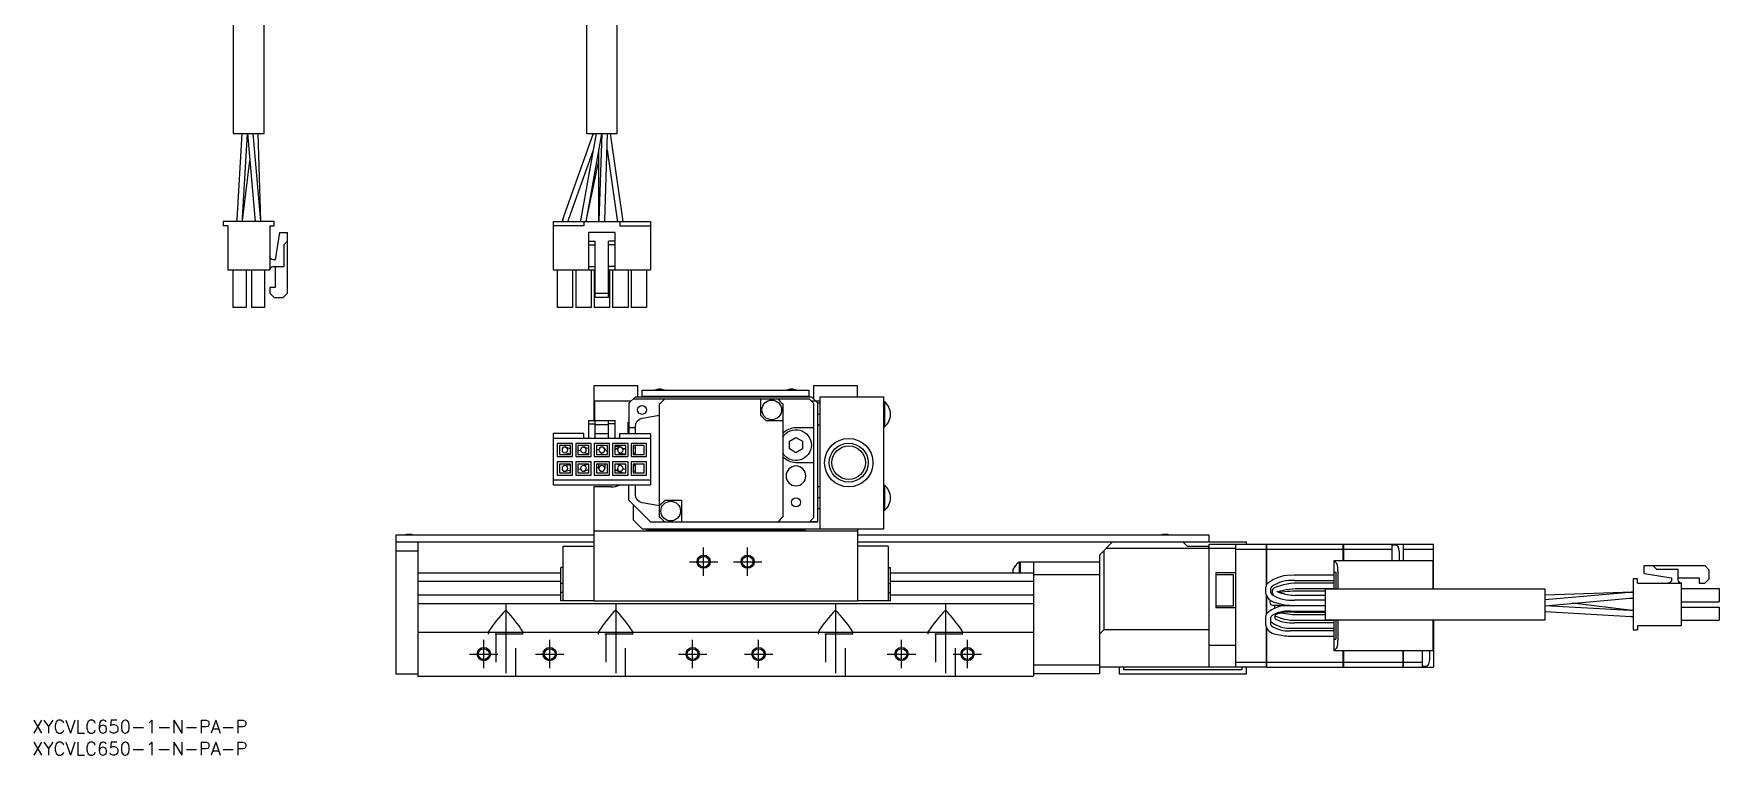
# Model space of a CAD drawing. Extents: x -2 to 784, y -8 to 476.
# Drawn here: x 0.4 to 383.7, y -8 to 156 of the extents above; entities that cross this region are included whole.
import ezdxf

# ---------------------------------------------------------------- set-up
doc = ezdxf.new("R2010")
doc.units = 0
doc.header["$LTSCALE"] = 0.5
doc.linetypes.add('CENTER', pattern=[50.8, 31.75, -6.35, 6.35, -6.35])
doc.linetypes.add('DASHED', pattern=[19.05, 12.7, -6.35])
for name, color, linetype in [('MSM_CENTER', 1, 'CENTER'), ('MSM_CONTINUOUS', 7, 'CONTINUOUS'), ('MSM_DASHED', 4, 'DASHED'), ('MSM_NARROW', 5, 'CONTINUOUS'), ('MSM_PART_NUMBER', 7, 'CONTINUOUS')]:
    doc.layers.add(name, color=color, linetype=linetype)
doc.styles.get("Standard").update_dxf_attribs({"font": 'txt.shx', "height": 3, "bigfont": 'bigfont.shx'})

msp = doc.modelspace()

# ---------------------------------------------------------------- linework, layer by layer
at = {"layer": 'MSM_CENTER'}
for p, q in [((152.75, 32.77), (152.75, 39.23)), ((162.75, 32.77), (162.75, 39.23)), ((149.52, 36), (155.98, 36)), ((159.52, 36), (165.98, 36)), ((107.75, 26.5), (107.75, 8)), ((132.75, 26.5), (132.75, 8)), ((182.75, 26.5), (182.75, 8)), ((207.75, 26.5), (207.75, 8)), ((102.75, 11.77), (102.75, 18.23)), ((117.75, 11.77), (117.75, 18.23)), ((150.25, 11.77), (150.25, 18.23)), ((165.25, 11.77), (165.25, 18.23)), ((197.75, 11.77), (197.75, 18.23)), ((212.75, 11.77), (212.75, 18.23)), ((99.52, 15), (105.98, 15)), ((114.52, 15), (120.98, 15)), ((147.02, 15), (153.48, 15)), ((162.02, 15), (168.48, 15)), ((194.52, 15), (200.98, 15)), ((209.52, 15), (215.98, 15))]:
    msp.add_line(p, q, dxfattribs=at)
at = {"layer": 'MSM_CONTINUOUS'}
for p, q in [((45.77, 183.35), (45.77, 133.35)), ((52.77, 133.35), (52.77, 183.35)), ((126.1, 183.35), (126.1, 133.35)), ((133.1, 133.35), (133.1, 183.35)), ((45.77, 133.35), (52.77, 133.35)), ((47.7, 133.35), (46.57, 113.77)), ((47.9, 114.14), (49, 133.35)), ((49, 133.33), (50.68, 114.13)), ((51.98, 114.24), (50.3, 133.35)), ((52.05, 113.49), (51.4, 133.35)), ((127.61, 133.35), (120.88, 114.39)), ((128.29, 133.35), (124.84, 113.91)), ((126.1, 133.35), (133.1, 133.35)), ((126.12, 113.68), (129.6, 133.28)), ((129.6, 133.35), (128.95, 113.49)), ((130.25, 113.45), (130.9, 133.35)), ((134.39, 113.83), (131.55, 133.35)), ((47.88, 113.58), (49.54, 127.13)), ((122.1, 113.96), (127.59, 129.41)), ((126.14, 113.75), (128.95, 127.1)), ((128.95, 113.35), (128.95, 129.63)), ((130.78, 129.65), (133.09, 113.67)), ((43.5, 113.35), (43.5, 112.35)), ((55.1, 113.35), (43.5, 113.35)), ((44.5, 112.35), (43.5, 112.35)), ((44.5, 112.35), (44.5, 102.35)), ((46.6, 114.21), (46.56, 113.35)), ((46.58, 113.92), (46.56, 113.35)), ((46.57, 113.77), (46.56, 113.35)), ((47.86, 113.35), (47.9, 114.14)), ((50.68, 114.13), (50.73, 113.35)), ((52.03, 113.35), (51.98, 114.24)), ((52.05, 113.35), (52.04, 113.81)), ((52.05, 113.35), (52.05, 113.49)), ((54.1, 112.35), (54.1, 102.35)), ((54.1, 112.35), (55.1, 112.35)), ((55.1, 112.35), (55.1, 113.35)), ((118.5, 113.35), (140.7, 113.35)), ((118.5, 113.35), (118.5, 102.35)), ((125.5, 112.35), (118.5, 112.35)), ((120.88, 114.39), (120.61, 113.35)), ((120.88, 114.4), (120.62, 113.35)), ((121.94, 113.35), (122.11, 113.97)), ((124.84, 113.91), (124.77, 113.35)), ((125.5, 113.35), (125.5, 112.35)), ((126.07, 113.35), (126.12, 113.68)), ((126.08, 113.35), (126.14, 113.75)), ((128.95, 113.49), (128.95, 113.35)), ((130.25, 113.35), (130.25, 113.45)), ((133.09, 113.67), (133.13, 113.35)), ((133.7, 113.35), (133.7, 112.35)), ((133.7, 112.35), (140.7, 112.35)), ((134.43, 113.35), (134.38, 113.86)), ((140.7, 113.35), (140.7, 102.35)), ((56.3, 110.85), (55.3, 104.6)), ((56.3, 110.85), (58.1, 110.85)), ((58.1, 108.85), (57.3, 108.05)), ((57.3, 108.05), (57.3, 103.1)), ((58.1, 97.05), (58.1, 110.85)), ((132.6, 110.85), (126.6, 110.85)), ((126.6, 110.85), (126.6, 102.35)), ((126.6, 108.85), (128.1, 108.85)), ((126.6, 108.05), (128.1, 108.05)), ((128.1, 96.05), (128.1, 108.85)), ((131.1, 96.05), (131.1, 108.85)), ((132.6, 108.85), (131.1, 108.85)), ((132.6, 108.05), (131.1, 108.05)), ((132.6, 102.35), (132.6, 110.85)), ((55.3, 104.6), (54.85, 104.6)), ((44.5, 102.35), (54.1, 102.35)), ((45.7, 102.35), (45.7, 93.75)), ((48.7, 102.35), (48.7, 93.75)), ((49.9, 102.35), (49.9, 93.75)), ((52.9, 102.35), (52.9, 93.75)), ((54.85, 103.1), (57.3, 103.1)), ((55.3, 103.1), (55.3, 98.35)), ((118.5, 102.35), (128.1, 102.35)), ((119.45, 102.35), (119.45, 93.75)), ((122.95, 102.35), (122.95, 93.75)), ((123.65, 102.35), (123.65, 93.75)), ((126.6, 103.1), (128.1, 103.1)), ((127.15, 102.35), (127.15, 93.75)), ((127.85, 102.35), (127.85, 93.75)), ((132.6, 103.1), (131.1, 103.1)), ((131.1, 102.35), (140.7, 102.35)), ((131.35, 102.35), (131.35, 93.75)), ((132.05, 102.35), (132.05, 93.75)), ((135.55, 102.35), (135.55, 93.75)), ((136.25, 102.35), (136.25, 93.75)), ((139.75, 102.35), (139.75, 93.75)), ((54.1, 98.35), (54.1, 97.05)), ((55.3, 98.35), (54.1, 98.35)), ((54.1, 97.05), (55.1, 96.05)), ((55.1, 96.05), (57.1, 96.05)), ((57.1, 96.05), (58.1, 97.05)), ((128.1, 97.05), (131.1, 97.05)), ((131.1, 96.05), (128.1, 96.05)), ((48.7, 93.75), (45.7, 93.75)), ((52.9, 93.75), (49.9, 93.75)), ((122.95, 93.75), (119.45, 93.75)), ((127.15, 93.75), (123.65, 93.75)), ((131.35, 93.75), (127.85, 93.75)), ((135.55, 93.75), (132.05, 93.75)), ((139.75, 93.75), (136.25, 93.75)), ((127.75, 76), (127.75, 68.1)), ((137.75, 76), (127.75, 76)), ((137.25, 73.5), (135.75, 72)), ((136.75, 73), (143.85, 73)), ((137.25, 73.5), (177.25, 73.5)), ((137.75, 73.5), (137.75, 76)), ((138.75, 73.5), (138.75, 75)), ((138.75, 75), (176.75, 75)), ((138.75, 73.6), (176.75, 73.6)), ((143.9, 73), (169.59, 73)), ((165.75, 69.25), (165.75, 73)), ((169.64, 73), (176.75, 73)), ((176.75, 73.5), (176.75, 75)), ((177.75, 72), (176.75, 73)), ((178.75, 72), (177.25, 73.5)), ((187.75, 76), (177.75, 76)), ((177.75, 76), (177.75, 73)), ((179.25, 73.5), (193.75, 73.5)), ((179.25, 43.5), (179.25, 73.5)), ((187.75, 73.5), (187.75, 76)), ((193.75, 43.5), (193.75, 73.5)), ((127.95, 72.5), (127.95, 68.1)), ((136.25, 72.5), (127.95, 72.5)), ((135.75, 72), (135.75, 65.1)), ((138.74, 68.59), (142.75, 69.3)), ((142.75, 46.15), (142.75, 71.85)), ((170.75, 71.85), (170.75, 46.16)), ((179.25, 72.5), (177.25, 72.5)), ((177.75, 72), (177.75, 46)), ((178.75, 45), (178.75, 72)), ((179.25, 72), (178.75, 72)), ((179.25, 69.5), (178.75, 69.5)), ((193.91, 72.35), (193.75, 72.35)), ((193.91, 72.35), (193.91, 66.65)), ((126.6, 68.1), (126.6, 64.1)), ((126.6, 68.1), (132.6, 68.1)), ((126.6, 67.3), (128.1, 67.3)), ((128.1, 64.1), (128.1, 68.1)), ((131.1, 67.1), (128.1, 67.1)), ((131.1, 64.1), (131.1, 68.1)), ((132.6, 67.3), (131.1, 67.3)), ((132.6, 64.1), (132.6, 68.1)), ((135.55, 65.1), (135.55, 67.7)), ((135.55, 67.7), (135.75, 67.7)), ((135.75, 66.5), (137.25, 66.5)), ((137.25, 65.1), (137.25, 66.82)), ((170.75, 68), (167, 68)), ((173.75, 66.5), (177.75, 66.5)), ((179.25, 67), (178.75, 67)), ((193.75, 66.65), (193.91, 66.65)), ((125.5, 65.1), (118.5, 65.1)), ((118.5, 65.1), (118.5, 53.5)), ((118.5, 64.1), (140.7, 64.1)), ((122.95, 62.9), (119.45, 62.9)), ((119.45, 62.9), (119.45, 59.9)), ((122.45, 62.4), (119.95, 62.4)), ((119.95, 62.4), (119.95, 60.4)), ((121.35, 62.03), (122.45, 61.76)), ((122.45, 60.4), (122.45, 62.4)), ((122.95, 59.9), (122.95, 62.9)), ((127.15, 62.9), (123.65, 62.9)), ((123.65, 62.9), (123.65, 59.9)), ((126.65, 62.4), (124.15, 62.4)), ((124.15, 62.4), (124.15, 60.4)), ((124.78, 61.19), (124.15, 61.34)), ((125.5, 64.1), (125.5, 65.1)), ((125.52, 62.04), (126.65, 61.83)), ((126.65, 60.4), (126.65, 62.4)), ((127.15, 59.9), (127.15, 62.9)), ((131.35, 62.9), (127.85, 62.9)), ((127.85, 62.9), (127.85, 59.9)), ((128.1, 65.1), (131.1, 65.1)), ((130.85, 62.4), (128.35, 62.4)), ((128.35, 62.4), (128.35, 60.4)), ((128.95, 61.41), (128.35, 61.52)), ((130.77, 61.14), (130.06, 61.86)), ((130.85, 60.4), (130.85, 62.4)), ((131.35, 59.9), (131.35, 62.9)), ((135.55, 62.9), (132.05, 62.9)), ((132.05, 62.9), (132.05, 59.9)), ((135.05, 62.4), (132.55, 62.4)), ((132.55, 62.4), (132.55, 60.4)), ((132.55, 62.14), (133.73, 62.4)), ((133.46, 61.96), (132.55, 61.41)), ((132.55, 61.54), (132.81, 61.56)), ((132.73, 62.18), (133.24, 62.4)), ((133.7, 65.1), (140.7, 65.1)), ((133.7, 64.1), (133.7, 65.1)), ((134.38, 61.7), (135.05, 61.75)), ((135.05, 60.4), (135.05, 62.4)), ((135.55, 59.9), (135.55, 62.9)), ((139.75, 62.9), (136.25, 62.9)), ((136.25, 62.9), (136.25, 59.9)), ((139.25, 62.4), (136.75, 62.4)), ((136.75, 62.4), (136.75, 60.4)), ((136.75, 61.89), (137.25, 61.94)), ((137.25, 60.4), (137.25, 62.4)), ((139.25, 60.4), (139.25, 62.4)), ((139.75, 59.9), (139.75, 62.9)), ((140.7, 65.1), (140.7, 53.5)), ((172.25, 63.37), (173.75, 64.23)), ((172.25, 61.63), (172.25, 63.37)), ((173.75, 60.77), (172.25, 61.63)), ((173.75, 64.23), (175.25, 63.37)), ((175.25, 61.63), (173.75, 60.77)), ((175.25, 63.37), (175.25, 61.63)), ((119.45, 59.9), (122.95, 59.9)), ((119.45, 58.7), (119.45, 55.7)), ((122.95, 58.7), (119.45, 58.7)), ((119.95, 60.4), (122.45, 60.4)), ((122.45, 58.2), (119.95, 58.2)), ((119.95, 58.2), (119.95, 56.2)), ((122.45, 60.42), (121.04, 60.77)), ((121.09, 57.84), (122.45, 58.06)), ((122.45, 56.2), (122.45, 58.2)), ((122.95, 55.7), (122.95, 58.7)), ((123.65, 59.9), (127.15, 59.9)), ((127.15, 58.7), (123.65, 58.7)), ((123.65, 58.7), (123.65, 55.7)), ((124.15, 60.4), (126.65, 60.4)), ((126.65, 58.2), (124.15, 58.2)), ((124.15, 58.2), (124.15, 56.2)), ((125.23, 57.83), (126.59, 58.2)), ((126.65, 60.51), (125.28, 60.76)), ((126.65, 56.2), (126.65, 58.2)), ((127.15, 55.7), (127.15, 58.7)), ((127.85, 59.9), (131.35, 59.9)), ((131.35, 58.7), (127.85, 58.7)), ((127.85, 58.7), (127.85, 55.7)), ((128.35, 60.4), (130.85, 60.4)), ((130.85, 58.2), (128.35, 58.2)), ((128.35, 58.2), (128.35, 56.2)), ((128.95, 57.2), (128.95, 58.2)), ((129.14, 60.94), (129.67, 60.4)), ((130.25, 58.2), (130.25, 57.2)), ((130.85, 56.2), (130.85, 58.2)), ((131.35, 55.7), (131.35, 58.7)), ((132.05, 59.9), (135.55, 59.9)), ((135.55, 58.7), (132.05, 58.7)), ((132.05, 58.7), (132.05, 55.7)), ((132.55, 60.4), (135.05, 60.4)), ((132.55, 58.2), (132.55, 56.2)), ((135.05, 58.2), (132.55, 58.2)), ((134.04, 57.81), (133.04, 58.2)), ((133.4, 60.4), (134.13, 60.85)), ((135.05, 60.55), (133.41, 60.41)), ((134.86, 58.2), (135.05, 58.17)), ((135.05, 56.2), (135.05, 58.2)), ((135.55, 55.7), (135.55, 58.7)), ((136.25, 59.9), (139.75, 59.9)), ((139.75, 58.7), (136.25, 58.7)), ((136.25, 58.7), (136.25, 55.7)), ((137.25, 60.73), (136.75, 60.69)), ((136.75, 60.4), (139.25, 60.4)), ((139.25, 58.2), (136.75, 58.2)), ((136.75, 58.2), (136.75, 56.2)), ((136.75, 58.2), (137.25, 58.12)), ((137.25, 57.74), (136.75, 57.84)), ((136.87, 60.4), (137.25, 60.41)), ((137.25, 56.2), (137.25, 58.2)), ((139.25, 56.2), (139.25, 58.2)), ((139.75, 55.7), (139.75, 58.7)), ((177.75, 58.5), (173.75, 58.5)), ((140.7, 54.5), (118.5, 54.5)), ((119.45, 55.7), (122.95, 55.7)), ((119.95, 56.2), (122.45, 56.2)), ((122.45, 56.75), (121.3, 56.56)), ((123.65, 55.7), (127.15, 55.7)), ((124.15, 57.02), (124.75, 57.12)), ((124.15, 56.2), (126.65, 56.2)), ((126.65, 56.87), (125.57, 56.57)), ((127.85, 55.7), (131.35, 55.7)), ((128.35, 57.33), (128.95, 57.5)), ((128.35, 56.2), (130.85, 56.2)), ((132.05, 55.7), (135.55, 55.7)), ((132.55, 57), (133.56, 56.6)), ((134.33, 56.2), (132.55, 56.77)), ((132.55, 56.2), (135.05, 56.2)), ((135.05, 56.94), (134.43, 57.06)), ((136.25, 55.7), (139.75, 55.7)), ((137.25, 56.52), (136.75, 56.62)), ((136.75, 56.2), (139.25, 56.2)), ((118.5, 53.5), (140.7, 53.5)), ((127.75, 53), (127.75, 27)), ((131.65, 53), (127.75, 53)), ((135.75, 50), (135.75, 53.5)), ((135.75, 50), (140.75, 45)), ((137.25, 51.18), (137.25, 53.5)), ((144, 50), (147.75, 50)), ((147.75, 50), (147.75, 45)), ((179.25, 53), (178.75, 53)), ((179.25, 50.5), (178.75, 50.5)), ((193.91, 53.35), (193.75, 53.35)), ((193.91, 53.35), (193.91, 47.65)), ((136.75, 49), (136.75, 45.5)), ((142.75, 48.7), (138.74, 49.41)), ((179.25, 48), (178.75, 48)), ((193.75, 47.65), (193.91, 47.65)), ((127.75, 43), (187.75, 43)), ((136.75, 45.5), (138.75, 43.5)), ((138.75, 43.5), (193.75, 43.5)), ((139.75, 43), (139.75, 43.3)), ((139.75, 43.3), (175.75, 43.3)), ((143.86, 45), (140.75, 45)), ((169.59, 45), (143.9, 45)), ((178.75, 45), (169.63, 45)), ((175.75, 43.3), (175.75, 43)), ((176.75, 45), (177.75, 46)), ((176.85, 45.1), (178.75, 45.1)), ((187.75, 43.5), (187.75, 27)), ((127.75, 42), (82.75, 42)), ((82.75, 42), (82.75, 40.6)), ((82.75, 40.6), (82.85, 40.5)), ((82.75, 40.5), (127.75, 40.5)), ((82.75, 40.5), (82.75, 10.5)), ((82.75, 38.5), (87.75, 38.5)), ((87.75, 40.5), (87.75, 10)), ((120.75, 39.5), (127.75, 39.5)), ((120.75, 39.5), (120.75, 27.1)), ((267.75, 42), (187.75, 42)), ((187.75, 40.5), (276.25, 40.5)), ((194.75, 39.5), (187.75, 39.5)), ((194.75, 39.5), (194.75, 27.1)), ((242.75, 37.5), (245.75, 40.5)), ((243.75, 38.5), (243.75, 20.5)), ((267.65, 39), (244.25, 39)), ((261.75, 40.5), (262.75, 39.5)), ((262.75, 39.5), (267.75, 39.5)), ((267.65, 40.5), (267.75, 40.6)), ((267.66, 39.01), (267.65, 39)), ((267.65, 39), (267.65, 20.5)), ((267.66, 39.01), (267.66, 39.5)), ((267.66, 39.01), (267.75, 38.97)), ((267.75, 40.6), (267.75, 42)), ((267.75, 40), (280.74, 40)), ((267.75, 12), (267.75, 40)), ((273.75, 39), (267.75, 39)), ((273.75, 40), (273.75, 12)), ((273.75, 38.85), (280.74, 38.85)), ((276.25, 40), (276.25, 40.5)), ((280.74, 30.71), (280.74, 40)), ((280.75, 40), (298.24, 40)), ((280.75, 40), (280.75, 30.73)), ((280.75, 38.85), (298.24, 38.85)), ((298.24, 36.3), (298.24, 40)), ((298.25, 40), (298.25, 36.3)), ((298.25, 40), (311.85, 40)), ((298.25, 38.85), (309.35, 38.85)), ((309.35, 36.3), (309.35, 40)), ((310.33, 39.66), (309.57, 39.73)), ((311.86, 40), (311.86, 36.3)), ((311.86, 40), (318.75, 40)), ((311.86, 38.85), (318.75, 38.85)), ((318.75, 29.77), (318.75, 40)), ((120.25, 27.1), (120.25, 34.7)), ((120.75, 34.7), (120.25, 34.7)), ((194.75, 34.7), (195.25, 34.7)), ((195.25, 27.1), (195.25, 34.7)), ((224.55, 35.86), (224.55, 33.5)), ((224.75, 35.86), (224.55, 35.86)), ((224.75, 36), (224.75, 33.5)), ((224.75, 36), (242.75, 36)), ((227.75, 36), (227.75, 10)), ((242.75, 37.5), (242.75, 10.5)), ((296.15, 36.3), (318.65, 36.3)), ((296.15, 29.77), (296.15, 36.3)), ((296.15, 36.19), (296.75, 35.59)), ((318.65, 29.77), (318.65, 36.3)), ((366.65, 33.3), (366.65, 35.1)), ((366.65, 35.1), (380.45, 35.1)), ((368.65, 35.1), (369.45, 34.3)), ((381.45, 34.1), (380.45, 35.1)), ((87.75, 33.5), (120.25, 33.5)), ((87.75, 31.54), (120.25, 31.54)), ((120.75, 31.03), (120.25, 31.03)), ((194.75, 31.03), (195.25, 31.03)), ((195.25, 33.5), (227.75, 33.5)), ((195.25, 31.54), (227.75, 31.54)), ((223.1, 34.21), (223.1, 33.5)), ((242.75, 33), (227.75, 33)), ((269.25, 33.5), (269.25, 25.5)), ((273.75, 33.5), (269.25, 33.5)), ((273.25, 33), (269.25, 33)), ((273.25, 26), (273.25, 33)), ((296.15, 32.9), (287.15, 32.9)), ((287.15, 31.7), (296.15, 31.7)), ((296.15, 31.1), (288.63, 31.1)), ((296.15, 33.6), (296.54, 33.6)), ((296.54, 33.6), (296.54, 29.77)), ((297.01, 33.82), (297.01, 29.77)), ((365.15, 32.1), (364.15, 32.1)), ((364.15, 32.1), (364.15, 20.5)), ((365.15, 31.1), (365.15, 32.1)), ((365.15, 31.1), (375.15, 31.1)), ((366.65, 33.3), (372.9, 32.3)), ((369.45, 34.3), (374.4, 34.3)), ((372.9, 32.3), (372.9, 31.85)), ((374.4, 31.85), (374.4, 34.3)), ((374.4, 32.3), (379.15, 32.3)), ((375.15, 21.5), (375.15, 31.1)), ((379.15, 32.3), (379.15, 31.1)), ((379.15, 31.1), (380.45, 31.1)), ((380.45, 31.1), (381.45, 32.1)), ((381.45, 32.1), (381.45, 34.1)), ((87.75, 28.46), (120.25, 28.46)), ((120.75, 28.97), (120.25, 28.97)), ((127.75, 27.1), (120.25, 27.1)), ((187.75, 27), (127.75, 27)), ((195.25, 27.1), (187.75, 27.1)), ((194.75, 28.97), (195.25, 28.97)), ((195.25, 28.46), (227.75, 28.46)), ((280.55, 29.95), (280.55, 29)), ((280.74, 24.1), (280.74, 28.35)), ((280.75, 28.32), (280.75, 24.12)), ((281.58, 26.99), (281.55, 26.79)), ((281.71, 27.17), (281.58, 26.99)), ((281.75, 28.98), (281.75, 29.95)), ((282.07, 28.96), (282.08, 28.92)), ((282.08, 28.92), (282.16, 28.72)), ((283.27, 29.17), (283.21, 29.33)), ((294.15, 27.25), (287.15, 27.25)), ((294.15, 29.3), (288.61, 29.3)), ((288.63, 29.9), (296.15, 29.9)), ((288.73, 28.35), (288.69, 28.35)), ((294.15, 28.35), (288.7, 28.35)), ((294.15, 22.77), (294.15, 29.77)), ((344.15, 29.77), (294.15, 29.77)), ((344.15, 22.77), (344.15, 29.77)), ((364.01, 29.05), (344.15, 28.4)), ((363.26, 28.98), (344.15, 27.3)), ((344.17, 26), (363.37, 27.68)), ((364.15, 29.03), (363.26, 28.98)), ((363.37, 27.68), (364.15, 27.73)), ((364.15, 29.05), (363.69, 29.04)), ((364.15, 29.05), (364.01, 29.05)), ((375.15, 29.9), (383.75, 29.9)), ((375.15, 26.9), (383.75, 26.9)), ((383.75, 29.9), (383.75, 26.9)), ((87.75, 26.5), (227.75, 26.5)), ((269.25, 26), (273.25, 26)), ((273.75, 25.5), (269.25, 25.5)), ((280.55, 23.4), (280.55, 21.65)), ((281.75, 21.65), (281.75, 23.4)), ((282.55, 26.13), (282.55, 26.08)), ((282.55, 26.08), (282.55, 25.67)), ((282.55, 25.67), (282.55, 25.64)), ((282.55, 25.64), (282.6, 25.41)), ((282.75, 23.06), (282.75, 23.79)), ((285.09, 24.57), (287.15, 24.5)), ((294.15, 25.95), (286.15, 25.95)), ((286.15, 24.75), (294.15, 24.75)), ((287.15, 26.05), (294.15, 26.05)), ((287.15, 24.5), (294.15, 24.5)), ((294.15, 23.9), (288.15, 23.9)), ((363.36, 24.9), (344.15, 26)), ((344.15, 24.7), (363.73, 23.57)), ((363.92, 24.88), (350.37, 26.54)), ((363.29, 23.6), (364.15, 23.56)), ((364.15, 24.86), (363.36, 24.9)), ((363.58, 23.58), (364.15, 23.56)), ((363.73, 23.57), (364.15, 23.56)), ((375.15, 25.7), (383.75, 25.7)), ((383.75, 25.7), (383.75, 22.7)), ((87.75, 20), (227.75, 20)), ((104.01, 20), (103.85, 20.13)), ((111.49, 20), (111.65, 20.13)), ((129.01, 20), (128.85, 20.13)), ((136.49, 20), (136.65, 20.13)), ((179.01, 20), (178.85, 20.13)), ((186.49, 20), (186.65, 20.13)), ((204.01, 20), (203.85, 20.13)), ((211.49, 20), (211.65, 20.13)), ((242.75, 19.5), (243.75, 20.5)), ((267.65, 20.5), (243.75, 20.5)), ((267.65, 20.5), (267.66, 20.49)), ((267.66, 20.49), (267.75, 20.53)), ((267.66, 20.49), (267.66, 12.01)), ((280.74, 12), (280.74, 21.05)), ((280.75, 21.03), (280.75, 12)), ((296.15, 20.3), (286.15, 20.3)), ((296.15, 22.1), (287.15, 22.1)), ((287.15, 20.9), (296.15, 20.9)), ((288.15, 22.7), (296.15, 22.7)), ((294.15, 22.77), (344.15, 22.77)), ((296.15, 15.7), (296.15, 22.77)), ((296.54, 22.77), (296.54, 18.4)), ((297.01, 22.77), (297.01, 18.18)), ((318.65, 15.7), (318.65, 22.77)), ((318.75, 22.77), (318.75, 12)), ((364.15, 20.5), (365.15, 20.5)), ((365.15, 21.5), (375.15, 21.5)), ((365.15, 21.5), (365.15, 20.5)), ((375.15, 22.7), (383.75, 22.7)), ((267.75, 17), (273.75, 17)), ((286.15, 19.1), (296.15, 19.1)), ((296.15, 18.4), (296.54, 18.4)), ((296.75, 16.41), (296.15, 15.81)), ((318.65, 15.7), (296.15, 15.7)), ((298.24, 12), (298.24, 15.7)), ((298.25, 15.7), (298.25, 12)), ((311.85, 12), (311.85, 15.7)), ((311.86, 15.7), (311.86, 12)), ((316.25, 12), (316.25, 15.7)), ((318.65, 15.75), (318.75, 15.75)), ((242.75, 12.5), (227.75, 12.5)), ((267.65, 12), (242.75, 12)), ((247.25, 12), (247.25, 10.5)), ((248.25, 12), (248.25, 11.5)), ((267.66, 12.01), (267.65, 12)), ((267.75, 12.1), (267.66, 12.01)), ((280.74, 12), (267.75, 12)), ((273.75, 13.15), (280.74, 13.15)), ((275.25, 11.5), (275.25, 12)), ((276.25, 10.5), (276.25, 12)), ((280.75, 13.15), (298.24, 13.15)), ((280.75, 12), (298.24, 12)), ((298.25, 13.15), (311.85, 13.15)), ((298.25, 12), (311.85, 12)), ((311.86, 13.15), (316.25, 13.15)), ((311.86, 12), (318.75, 12)), ((316.46, 12.27), (317.22, 12.34)), ((82.75, 10.5), (87.75, 10.5)), ((87.75, 10), (227.75, 10)), ((242.75, 10.5), (227.75, 10.5)), ((247.25, 10.5), (276.25, 10.5)), ((248.25, 11.5), (275.25, 11.5))]:
    msp.add_line(p, q, dxfattribs=at)
for centre, radius in [((138.75, 70.5), 1.01), ((168.25, 70.5), 2.23), ((185.75, 58.5), 5.5), ((185.75, 58.5), 4.43), ((185.75, 58.5), 3.82), ((173.75, 49.5), 1.02), ((145.25, 47.5), 2.23), ((152.75, 36), 1.23), ((162.75, 36), 1.23), ((102.75, 15), 1.23), ((117.75, 15), 1.23), ((150.25, 15), 1.23), ((165.25, 15), 1.23), ((197.75, 15), 1.23), ((212.75, 15), 1.23)]:
    msp.add_circle(centre, radius, dxfattribs=at)
at = {"layer": 'MSM_CONTINUOUS', "extrusion": (0, 0, -1)}
for centre, radius in [((-121.2, 61.4), 0.65), ((-125.4, 61.4), 0.65), ((-129.6, 61.4), 0.65), ((-133.8, 61.4), 0.65), ((-121.2, 57.2), 0.65), ((-125.4, 57.2), 0.65), ((-129.6, 57.2), 0.65), ((-133.8, 57.2), 0.65), ((-173.75, 55.5), 2.25)]:
    msp.add_circle(centre, radius, dxfattribs=at)
for centre, radius, start, end in [((-54.85, 105.35), 0.75, 270, 0), ((-54.85, 102.35), 0.75, 0, 90), ((-156.75, 59), 19, 42.5374, 47.4626), ((-156.75, 59), 19, 132.5374, 137.4636), ((-179.79, 82.05), 19, 312.3336, 317.6664), ((-139.05, 66.82), 1.8, 0, 80), ((-173.75, 62.5), 3.5, 30.6608, 329.3392), ((-173.75, 62.5), 4, 41.4096, 90), ((-139.75, 62.5), 3.5, 323.1642, 328.9973), ((-173.75, 62.5), 4, 270, 318.5904), ((-139.05, 51.18), 1.8, 280, 360), ((-156.79, 35.95), 19, 42.3336, 47.6664), ((-156.75, 59), 19, 312.5364, 317.4626), ((-156.75, 59), 19, 222.5364, 227.4636), ((-372.15, 31.85), 0.75, 180, 270), ((-375.15, 31.85), 0.75, 270, 0), ((-287.86, 16.14), 13.78, 70.6907, 93.2092), ((-287.94, 53.62), 25.29, 268.3223, 271.4809), ((-287.72, 39.69), 15.8, 268.4424, 283.4128), ((-286.68, 12.56), 13.5, 84.8625, 92.0051), ((-364.45, 29.2), 4.35, 274.0193, 276.9792)]:
    msp.add_arc(centre, radius, start, end, dxfattribs=at)
at = {"layer": 'MSM_CONTINUOUS'}
for centre, radius, start, end in [((142.74, 72.2), 3, 90, 111.04), ((142.76, 72.2), 3, 69.0034, 90.1444), ((172.74, 72.2), 3, 90, 111.04), ((172.76, 72.2), 3, 69.0034, 90.1444), ((191.55, 69.5), 3.7, 0, 50.3692), ((191.55, 69.5), 3.7, 309.6308, 0), ((131.65, 58), 5, 270, 295.8857), ((191.55, 50.5), 3.7, 0, 50.3692), ((191.55, 50.5), 3.7, 309.6308, 0), ((85.74, 39.2), 3, 89.8556, 111.04), ((85.76, 39.2), 3, 68.96, 90.1444), ((257.74, 39.2), 3, 89.8556, 111.04), ((257.76, 39.2), 3, 68.96, 90.1444), ((309.55, 39.53), 0.2, 85, 180), ((310.29, 39.17), 0.5, 17.6292, 85), ((305.05, 37.5), 6, 348.463, 17.6292), ((226.12, 33.02), 3.25, 118.9402, 158.4426), ((292.51, 34.06), 4.51, 356.9565, 19.8759), ((282.27, 29.92), 1.72, 139.0024, 178.8954), ((286.39, 24.19), 8.74, 85.0197, 128.3235), ((286.4, 24.01), 7.72, 84.4381, 125.6687), ((287.71, 18.4), 12.73, 85.8454, 114.6186), ((283.26, 29.44), 2.75, 189.2724, 261.0568), ((282.37, 29.88), 0.622, 138.9031, 173.0608), ((282.61, 29.19), 0.889, 193.8661, 231.118), ((283.01, 29.21), 0.978, 128.7039, 194.8652), ((286.57, 35.88), 8.65, 238.5524, 273.8561), ((283.28, 29.17), 1.21, 201.8456, 229.7784), ((283.8, 29.83), 0.846, 231.4689, 266.9127), ((287.87, 2.44), 26.87, 88.4238, 98.8516), ((287.96, 42.1), 13.77, 252.1759, 267.1972), ((287.96, 42.1), 13.77, 272.9984, 272.9996), ((130.17, 3.04), 31.38, 135.6092, 147.0188), ((85.32, 3.04), 31.38, 32.9812, 44.3908), ((155.17, 3.04), 31.38, 135.6092, 147.0188), ((110.32, 3.04), 31.38, 32.9812, 44.3908), ((205.17, 3.04), 31.38, 135.6092, 147.0188), ((160.32, 3.04), 31.38, 32.9812, 44.3908), ((230.17, 3.04), 31.38, 135.6092, 147.0188), ((185.32, 3.04), 31.38, 32.9812, 44.3908), ((282, 23.38), 1.45, 149.5973, 179.5942), ((285.3, 19.57), 6.43, 82.4193, 135.037), ((282.17, 26.77), 0.622, 178.1145, 264.9417), ((282.22, 23.32), 0.476, 123.7324, 171.3862), ((285.67, 17.64), 7.13, 86.1621, 121.44), ((285.87, 96.03), 69.98, 266.9256, 270.5083), ((283.29, 23.38), 0.679, 120.1743, 142.5013), ((282.98, 23.85), 0.266, 210.6087, 235.589), ((283.67, 23.89), 1.25, 222.2163, 230.9064), ((286.95, 38.98), 12.93, 251.4264, 270.8555), ((287.31, 33.63), 10.96, 245.8666, 274.385), ((287.85, 10.7), 14.15, 96.6571, 110.3054), ((283.1, 22.13), 2.6, 190.5511, 265.471), ((286.21, 28.1), 7.25, 231.9863, 263.6299), ((282.25, 21.76), 0.517, 191.8582, 224.7596), ((285.64, 27.14), 6.86, 236.8577, 274.2662), ((286.62, 30.8), 8.72, 244.6207, 273.4586), ((286.03, 30.49), 11.39, 254.0263, 270.5737), ((286.28, 29.31), 8.45, 264.0847, 275.9153), ((292.38, 17.96), 4.64, 340.4546, 2.713), ((311.94, 14.5), 6, 342.3708, 11.537), ((316.44, 12.47), 0.2, 198.1949, 275), ((317.18, 12.83), 0.5, 275, 342.3708)]:
    msp.add_arc(centre, radius, start, end, dxfattribs=at)
at = {"layer": 'MSM_DASHED'}
for p, q in [((103.85, 19.5), (103.85, 20.13)), ((111.65, 19.5), (103.85, 19.5)), ((105.5, 19.5), (105.5, 10)), ((110, 10), (110, 19.5)), ((111.65, 19.5), (111.65, 20.13)), ((128.85, 19.5), (128.85, 20.13)), ((136.65, 19.5), (128.85, 19.5)), ((130.5, 19.5), (130.5, 10)), ((135, 10), (135, 19.5)), ((136.65, 19.5), (136.65, 20.13)), ((178.85, 19.5), (178.85, 20.13)), ((186.65, 19.5), (178.85, 19.5)), ((180.5, 19.5), (180.5, 10)), ((185, 10), (185, 19.5)), ((186.65, 19.5), (186.65, 20.13)), ((203.85, 19.5), (203.85, 20.13)), ((211.65, 19.5), (203.85, 19.5)), ((205.5, 19.5), (205.5, 10)), ((210, 10), (210, 19.5)), ((211.65, 19.5), (211.65, 20.13))]:
    msp.add_line(p, q, dxfattribs=at)
at = {"layer": 'MSM_NARROW'}
for centre in [(152.75, 36), (162.75, 36), (102.75, 15), (117.75, 15), (150.25, 15), (165.25, 15), (197.75, 15), (212.75, 15)]:
    msp.add_circle(centre, 1.5, dxfattribs=at)

# ---------------------------------------------------------------- texts
at = {"layer": 'MSM_PART_NUMBER'}
for p in [(0, -3), (0, -8)]:
    msp.add_text('XYCVLC650-1-N-PA-P', height=3, dxfattribs=at).set_placement(p)

doc.saveas('drawing.dxf')
